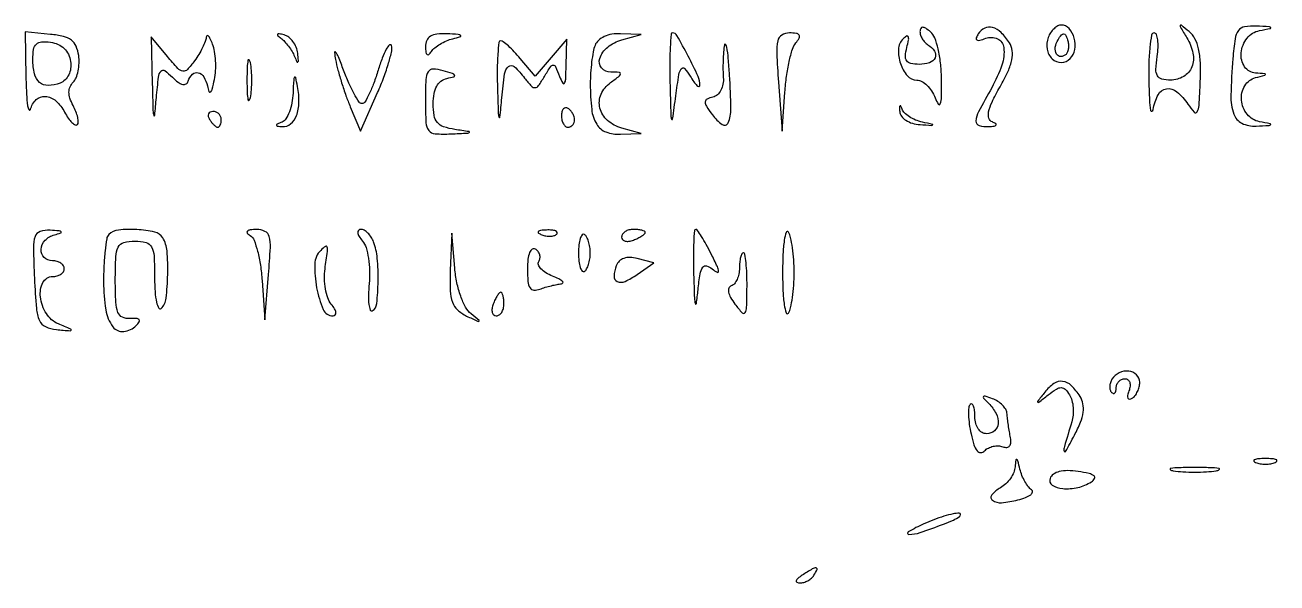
# Model space of a CAD drawing. Extents: x 24 to 1546, y 0 to 2379.
# Drawn here: x 1150 to 1309.5, y 1914 to 1985 of the extents above; entities that cross this region are included whole.
import ezdxf

# ---------------------------------------------------------------- set-up
doc = ezdxf.new("R2010")
doc.units = 0
doc.header["$MEASUREMENT"] = 0
doc.layers.get('0').update_dxf_attribs({"linetype": 'CONTINUOUS'})

msp = doc.modelspace()

# ---------------------------------------------------------------- linework, layer by layer
for points in [[(1150.116001, 1978.313358, 0.007776), (1150.1914, 1976.190543, 0.022283), (1150.332266, 1974.721737, 0.100022), (1150.508031, 1974.224145, 0.664877), (1150.689326, 1974.25, -0.13768), (1151.426663, 1975.510598, -0.214397), (1152.591746, 1975.929963, -0.166523), (1153.91951, 1975.357747, -0.085828), (1155.045837, 1973.914354, 0.027213), (1155.509773, 1973.15049, 0.048718), (1155.981031, 1972.588241, 0.071366), (1156.389535, 1972.288285, 0.330355), (1156.662041, 1972.328707, 0.208256), (1156.787592, 1972.647898, 0.045105), (1156.711365, 1973.24949, 0.039876), (1156.487269, 1973.984595, 0.028955), (1156.127824, 1974.761158, -0.040815), (1155.72362, 1975.691629, -0.082551), (1155.593957, 1976.47759, -0.102698), (1155.733968, 1977.147932, -0.093979), (1156.131469, 1977.731469, 0.100958), (1156.505967, 1978.297915, 0.044823), (1156.76615, 1979.159275, 0.041917), (1156.88594, 1980.152924, 0.044215), (1156.834665, 1981.134665, 0.067465), (1156.501721, 1982.31343, 0.130494), (1155.89796, 1983.076251, 0.103675), (1154.890063, 1983.544775, 0.033113), (1153.25, 1983.813358), (1150, 1984.126717)], [(1182.600056, 1983.326131, -0.046559), (1183.067248, 1982.901948, -0.025114), (1183.562711, 1982.302051, -0.024796), (1184.010018, 1981.634774, -0.035522), (1184.332422, 1981, 0.011419), (1184.63368, 1980.3286, 0.524627), (1184.760225, 1980.308194, 0.218072), (1184.830343, 1980.509648, 0.006534), (1184.732366, 1981.417134, 0.068372), (1184.531587, 1982.180637, 0.06169), (1184.127632, 1982.891252, 0.065182), (1183.590957, 1983.444377, 0.101374), (1183, 1983.743265, 0.015469), (1182.370863, 1983.894067, 0.258208), (1182.17291, 1983.832603, 0.422126), (1182.17836, 1983.674725, 0.023327)], [(1201.015313, 1982.25, 0.027028), (1201.059459, 1981.547871, 0.194031), (1201.21911, 1981.255726, 0.374523), (1201.452355, 1981.262572, 0.062581), (1201.765313, 1981.634318, -0.078969), (1202.188656, 1982.105129, -0.035575), (1202.871686, 1982.582211, -0.034086), (1203.680441, 1982.99348, -0.039387), (1204.5, 1983.268316, 0.012082), (1205.459603, 1983.532853, 0.599795), (1205.490273, 1983.686437, 0.157827), (1205.175004, 1983.810277, 0.004766), (1203.75, 1983.883999, 0.035092), (1202.450819, 1983.847614, 0.110555), (1201.627805, 1983.576364, 0.160284), (1201.172668, 1983.051478, 0.101656)], [(1222.606989, 1982.418213, 0.046048), (1222.372905, 1981.58658, 0.014888), (1222.178303, 1980.321, 0.014704), (1222.044591, 1978.893394, 0.015997), (1222, 1977.5, 0.027658), (1222.179376, 1974.259692, 0.108357), (1222.818054, 1972.373407, 0.17062), (1224.003888, 1971.393772, 0.097854), (1225.856989, 1971.09968), (1228.5, 1971.19936), (1226.005251, 1971.893525, -0.112003), (1224.190019, 1972.87218, -0.154282), (1223.232517, 1974.444099, -0.165567), (1223.385684, 1976.196121, -0.131772), (1224.582389, 1977.683903, 0.005505), (1225.726538, 1978.540016, 0.226377), (1225.863651, 1978.808508, 0.408954), (1225.708219, 1978.97552, 0.011224), (1224.617805, 1979, -0.220975), (1223.433347, 1979.550344, -0.262465), (1223.206479, 1980.745926, -0.143731), (1224.221829, 1982.194555, -0.100984), (1226.005251, 1983.106475), (1228.5, 1983.80064), (1225.856989, 1983.90032, 0.051182), (1224.754516, 1983.829025, 0.065344), (1223.781901, 1983.530975, 0.075899), (1223.038382, 1983.044516, 0.118934)], [(1232.150194, 1977.75, 0.000657), (1232.257855, 1973.502279, 0.094842), (1232.363897, 1973.018478, 0.759094), (1232.494536, 1973.035915, 0.001752), (1232.900194, 1976, -0.00563), (1233.291769, 1978.704833, -0.119079), (1233.600074, 1979.45047, -0.481857), (1234.010586, 1979.46839, -0.042218), (1234.719591, 1978.5, 0.017592), (1235.19115, 1977.784579, 0.046962), (1235.58986, 1977.3224, 0.14832), (1235.839933, 1977.19517, 0.455277), (1235.969591, 1977.29966, 0.118592), (1235.735672, 1978.465147, 0.011667), (1234.462207, 1981.051784, 0.007654), (1233.048266, 1983.663963, 0.27121), (1232.47432, 1984, 0.39273), (1232.288123, 1983.82708, 0.005522), (1232.183451, 1982.164062, 0.011848), (1232.126704, 1980.146481, 0.007113)], [(1245.981168, 1977.751822), (1246.462335, 1971.5), (1246.795132, 1976.474609, -0.017756), (1247.000259, 1978.472616, -0.020307), (1247.341098, 1980.362573, -0.019911), (1247.755559, 1981.927812, -0.098834), (1248.186409, 1982.724609, 0.045333), (1248.614239, 1983.347128, 0.276465), (1248.603779, 1983.72142, 0.222515), (1248.251087, 1983.945255, 0.03167), (1247.372445, 1984.001822, 0.143114), (1246.399342, 1983.718495, 0.198585), (1245.884112, 1982.983043, 0.067021), (1245.750702, 1981.420828, 0.007041)], [(1264, 1984.181462, 0.080924), (1264.073724, 1983.728927, 0.053435), (1264.29375, 1983.248868, 0.052403), (1264.617454, 1982.815222, 0.067923), (1265, 1982.5, -0.106933), (1265.845344, 1981.685804, -0.25832), (1265.91705, 1980.849382, -0.210794), (1265.21532, 1980.214758, -0.0801), (1263.883369, 1980, -0.047686), (1262.842778, 1980.099469, -0.190357), (1262.312446, 1980.437015, -0.180553), (1262.139834, 1981.059466, -0.042283), (1262.327419, 1982.14405, 0.015506), (1262.549051, 1983.113436, 0.15294), (1262.503759, 1983.524377, 0.45583), (1262.284546, 1983.592696, 0.058097), (1261.844714, 1983.244714, 0.185392), (1261.258254, 1981.927143, 0.094038), (1261.506868, 1980.101799, 0.098014), (1262.390489, 1978.552406, 0.217615), (1263.599612, 1978, -0.129708), (1264.223324, 1977.83543, -0.063447), (1264.886286, 1977.339062, -0.056529), (1265.485667, 1976.61055, -0.05282), (1265.922775, 1975.75, 0.050376), (1266.334186, 1974.930166, 0.63528), (1266.591699, 1974.963019, 0.075417), (1266.731318, 1975.82031, 0.005301), (1266.732028, 1978.259117, 0.024477), (1266.616771, 1980.201908, 0.031087), (1266.312209, 1981.972383, 0.033557), (1265.874886, 1983.388142, 0.128548), (1265.341478, 1984.131562, 0.027426), (1264.729559, 1984.585153, 0.13732), (1264.327097, 1984.714123, 0.296646), (1264.09039, 1984.572371, 0.114109)], [(1271.427596, 1983.882848, 0.050359), (1271.171269, 1983.356174, 0.359711), (1271.258605, 1983.10793, 0.206047), (1271.607424, 1983.060373, 0.02388), (1272.373809, 1983.313202, -0.205941), (1273.869133, 1983.253664, -0.256322), (1274.668516, 1982.140914, -0.11435), (1274.428398, 1979.896766, -0.044462), (1273.138293, 1977.032269, 0.007085), (1271.475552, 1973.973128, 0.101714), (1271.133955, 1972.789476, 0.355089), (1271.522629, 1972.226408, 0.082513), (1272.75, 1972.078947, 0.019797), (1273.433184, 1972.136932, 0.191386), (1273.683434, 1972.274444, 0.450004), (1273.655848, 1972.450328, 0.046701), (1273.235557, 1972.667095, -0.220802), (1272.785478, 1973.147008, -0.133472), (1272.743157, 1973.93992, -0.060609), (1273.175351, 1975.188976, -0.014461), (1274.198319, 1977.139073, 0.018985), (1275.223471, 1979.137049, 0.056633), (1275.710605, 1980.592587, 0.086075), (1275.754374, 1981.741209, 0.107691), (1275.39132, 1982.741406, 0.056857), (1274.341403, 1984.04951, 0.125777), (1273.245376, 1984.692612, 0.182443), (1272.243154, 1984.611728, 0.144946)], [(1280.335833, 1983.432783, 0.13575), (1280.191905, 1981.946818, 0.158748), (1280.853817, 1980.700354, 0.198612), (1281.994798, 1980.250389, 0.194633), (1283.132783, 1980.732783, 0.155991), (1283.722282, 1981.876502, 0.106879), (1283.653842, 1983.346404, 0.11812), (1283.004171, 1984.550952, 0.213408), (1282, 1985, 0.125507), (1281.549001, 1984.884981, 0.064084), (1281.072758, 1984.53963, 0.057495), (1280.644856, 1984.03215, 0.054869)], [(1282.604167, 1981.270833, -0.198339), (1281.941134, 1980.995338, -0.274516), (1281.399603, 1981.315272, -0.160291), (1281.239822, 1982.176395, -0.105175), (1281.582949, 1983.134215, -0.024362), (1282.012891, 1983.759582, -0.233206), (1282.294341, 1983.899578, -0.286646), (1282.536207, 1983.749629, -0.033951), (1282.787251, 1983.138246, -0.052621), (1282.903448, 1982.610215, -0.052345), (1282.907167, 1982.068604, -0.057227), (1282.805016, 1981.594136, -0.115259)], [(1297.997165, 1983.382466, -0.089263), (1298.771559, 1981.437154, -0.143331), (1298.622946, 1979.670504, -0.169202), (1297.59172, 1978.455772, -0.133712), (1295.917885, 1978, -0.057961), (1294.804815, 1978.129464, -0.208575), (1294.24553, 1978.548349, -0.14302), (1294.051693, 1979.366652, -0.023556), (1294.213308, 1981, 0.025568), (1294.322426, 1982.149985, 0.042928), (1294.2814, 1983.11875, 0.055623), (1294.11571, 1983.797993, 0.314934), (1293.826807, 1984, 0.365004), (1293.506634, 1983.730345, 0.015748), (1293.286888, 1982.164062, 0.020552), (1293.151904, 1980.146249, 0.012417), (1293.149832, 1977.75, 0.006719), (1293.233945, 1975.502485, 0.027406), (1293.378024, 1974.14375, 0.468927), (1293.546754, 1974.044119, 0.275918), (1293.716254, 1974.25, -0.081232), (1294.322343, 1976.126244, -0.239987), (1295.388639, 1976.895838, -0.218364), (1296.723968, 1976.517817, -0.069724), (1298.128028, 1974.935311, 0.037601), (1298.924341, 1973.912791, 0.516824), (1299.319723, 1973.960493, 0.109779), (1299.551784, 1974.773581, 0.004441), (1299.70705, 1977.848512, 0.019143), (1299.714895, 1980.234108, 0.046231), (1299.491001, 1981.982157, 0.064572), (1299.027301, 1983.257415, 0.10096), (1298.296394, 1984.163201, 0.004307), (1297.294182, 1984.976959, 0.507393), (1297.155381, 1984.939186, 0.232244), (1297.175516, 1984.717059, 0.002527)], [(1303.850694, 1980.75, 0.014768), (1303.603563, 1976.073391, 0.089027), (1303.975934, 1973.679682, 0.198515), (1305.013005, 1972.506388, 0.127122), (1306.819551, 1972.136182, 0.001775), (1308.479699, 1972.226437, 0.219882), (1308.660365, 1972.322974, 0.55155), (1308.618488, 1972.433931, 0.002893), (1307.25, 1972.705733, -0.176644), (1305.682371, 1973.64533, -0.149137), (1304.952073, 1975.44722, -0.158055), (1305.369223, 1977.273642, -0.196763), (1306.75, 1978.310674, 0.001923), (1307.926177, 1978.622879, 0.339035), (1308, 1978.719237, 0.392517), (1307.923939, 1978.801199, 0.002113), (1306.75, 1978.883999, -0.233512), (1305.354352, 1979.692372, -0.17144), (1304.90941, 1981.453833, -0.145057), (1305.657751, 1983.32602, -0.179943), (1307.25, 1984.294267, 0.00261), (1308.640926, 1984.569708, 0.540324), (1308.684151, 1984.678147, 0.229226), (1308.514501, 1984.772747, 0.001662), (1306.850694, 1984.863818, 0.05137), (1305.34459, 1984.786499, 0.199268), (1304.562921, 1984.310125, 0.122554), (1304.132984, 1983.252768, 0.014995)], [(1155.802872, 1980.377278, -0.068162), (1155.807904, 1979.480384, -0.080804), (1155.564414, 1978.669652, -0.087792), (1155.099478, 1978.029503, -0.100612), (1154.46263, 1977.624033, -0.08338), (1152.944871, 1977.316316, -0.189299), (1151.859574, 1977.700851, -0.159474), (1151.206224, 1978.791224, -0.055945), (1151, 1980.628568, -0.037826), (1151.097226, 1981.911916, -0.163293), (1151.442235, 1982.582852, -0.181478), (1152.09691, 1982.86978, -0.048812), (1153.25, 1982.819551, -0.070926), (1154.205119, 1982.542115, -0.084941), (1154.980366, 1982.018784, -0.087208), (1155.52292, 1981.280194, -0.079633)], [(1173.070285, 1983.44113, -0.076504), (1172.951365, 1982.906803, -0.021971), (1172.608178, 1982.129218, -0.021558), (1172.138472, 1981.274882, -0.021398), (1171.595852, 1980.461973, -0.027128), (1170.675027, 1979.336254, -0.252887), (1170.102661, 1979.136646, -0.169328), (1169.476972, 1979.47466, -0.011521), (1168.129122, 1981.020843), (1166.066539, 1983.5), (1166.207977, 1977.5, 0.001186), (1166.295682, 1974.119863, 0.066393), (1166.396537, 1973.498483, 0.818858), (1166.514413, 1973.509711, 0.003465), (1166.732854, 1975.763282, -0.00684), (1167.005381, 1978.390063, -0.136593), (1167.308098, 1979.129518, -0.402412), (1167.793365, 1979.200654, -0.04147), (1168.763504, 1978.379353, 0.031272), (1169.505072, 1977.725166, 0.103399), (1170.087285, 1977.44084, 0.205845), (1170.508122, 1977.507804, 0.173003), (1170.78869, 1977.866071, -0.117569), (1171.333265, 1978.742816, -0.262937), (1172.064998, 1978.94272, -0.200823), (1172.776677, 1978.408495, -0.080298), (1173.226349, 1977.25, 0.033964), (1173.429535, 1976.537772, 0.534397), (1173.634537, 1976.486859, 0.148956), (1173.852084, 1976.852334, 0.009706), (1174.126348, 1978.068722, 0.03646), (1174.272806, 1979.193647, 0.026884), (1174.276353, 1980.450195, 0.027396), (1174.149616, 1981.644635, 0.05325), (1173.89696, 1982.568722, 0.019345), (1173.599911, 1983.248497, 0.077109), (1173.342114, 1983.621644, 0.38366), (1173.174217, 1983.635041, 0.216139)], [(1189.548099, 1980.610434, 0.018367), (1189.856959, 1979.280419, 0.009738), (1190.331791, 1977.655989, 0.009678), (1190.882583, 1976.011645, 0.014787), (1191.429518, 1974.610434), (1192.750874, 1971.5), (1194.90677, 1976.406002, 0.013781), (1195.70388, 1978.364774, 0.018201), (1196.314595, 1980.192227, 0.015762), (1196.712956, 1981.722929, 0.142481), (1196.671937, 1982.406002, 0.547429), (1196.415378, 1982.464999, 0.076033), (1196.014436, 1981.930201, 0.034115), (1195.508787, 1980.807984, 0.014633), (1194.982317, 1979.25, -0.015285), (1194.429616, 1977.621393, -0.023273), (1193.842201, 1976.248437, -0.019781), (1193.286207, 1975.206995, -0.266253), (1192.925046, 1975, -0.253539), (1192.551042, 1975.202677, -0.018224), (1191.922579, 1976.248437, -0.022063), (1191.241348, 1977.621469, -0.014648), (1190.577351, 1979.25, 0.005724), (1189.918353, 1980.95257, 0.066834), (1189.568502, 1981.571874, 0.750295), (1189.423934, 1981.516752, 0.027656)], [(1210.174707, 1977.25, 0.00087), (1210.287249, 1973.746706, 0.080672), (1210.385776, 1973.247462, 0.795152), (1210.497045, 1973.261851, 0.002203), (1210.732205, 1975.75, -0.0122), (1211.082764, 1978.805688, -0.182519), (1211.588335, 1979.731823, -0.386366), (1212.323065, 1979.711725, -0.03628), (1213.640492, 1978.25, 0.01934), (1214.505077, 1977.222843, 0.232487), (1214.972857, 1977.038392, 0.223845), (1215.415666, 1977.292925, 0.017945), (1216.165512, 1978.455648, -0.008489), (1216.957197, 1979.735761, -0.255327), (1217.278534, 1979.911297, -0.296999), (1217.566761, 1979.723528, -0.010786), (1218.094491, 1978.455648, 0.029333), (1218.486258, 1977.604784, 0.584289), (1218.715769, 1977.599487, 0.123037), (1218.870796, 1978.11625, 0.006425), (1218.929715, 1979.860784), (1219, 1983.221568), (1217, 1980.860784), (1215, 1978.5), (1213.089707, 1980.75, 0.014147), (1212.315022, 1981.6118, 0.019371), (1211.567337, 1982.339062, 0.016445), (1210.917298, 1982.886502, 0.168323), (1210.589707, 1983, 0.381937), (1210.361139, 1982.795583, 0.009848), (1210.224547, 1981.310937, 0.015993), (1210.150134, 1979.454691, 0.009615)], [(1239.078394, 1982.5, 0.018892), (1238.975632, 1981.578028, 0.010586), (1238.916944, 1980.45152, 0.010551), (1238.905774, 1979.309197, 0.01689), (1238.949741, 1978.334962, -0.0652), (1238.90548, 1977.473608, -0.07638), (1238.637503, 1976.701385, -0.087392), (1238.190899, 1976.126923, -0.12946), (1237.627542, 1975.834962, 0.054786), (1236.873325, 1975.576526, 0.282133), (1236.641203, 1975.223193, 0.152254), (1236.792062, 1974.680031, 0.015706), (1237.556778, 1973.573001, 0.081843), (1238.808562, 1972.35541, 0.474315), (1239.577286, 1972.574421, 0.107295), (1239.919688, 1974.319967, 0.010491), (1239.742371, 1978.63662, 0.006544), (1239.582061, 1980.766559, 0.0205), (1239.397094, 1982.190132, 0.135803), (1239.230503, 1982.54385, 0.641922)], [(1178.272364, 1978, 0.008087), (1178.298431, 1976.38851, 0.039503), (1178.399666, 1975.482813, 0.611425), (1178.546986, 1975.439977, 0.142433), (1178.705733, 1975.75, 0.029693), (1178.840649, 1976.774707, 0.017887), (1178.884498, 1978, 0.017887), (1178.840649, 1979.225293, 0.029693), (1178.705733, 1980.25, 0.142433), (1178.546986, 1980.560023, 0.611425), (1178.399666, 1980.517187, 0.039503), (1178.298431, 1979.61149, 0.008087)], [(1201, 1975.40638, 0.011893), (1201.067234, 1972.580105, 0.152295), (1201.425891, 1971.597061, 0.217152), (1202.229613, 1971.167303, 0.027365), (1204.25, 1971.149832, 0.000897), (1206.414657, 1971.253519, 0.202175), (1206.594183, 1971.339937, 0.591928), (1206.55929, 1971.436806, 0.001448), (1204.75, 1971.716254, -0.042793), (1203.324071, 1972.058981, -0.138674), (1202.526775, 1972.60094, -0.13538), (1202.120566, 1973.488814, -0.04001), (1202, 1974.993098, -0.041222), (1202.105997, 1976.276613, -0.083318), (1202.434753, 1977.233148, -0.107849), (1202.986361, 1977.872099, -0.110146), (1203.75, 1978.217116, 0.017861), (1204.634261, 1978.434132, 0.47271), (1204.719715, 1978.630072, 0.202915), (1204.465038, 1978.843933, 0.007726), (1203.25, 1979.19682, 0.058411), (1201.969937, 1979.390957, 0.273779), (1201.34271, 1979.047784, 0.124365), (1201.05443, 1978.075495, 0.010195)], [(1184.136182, 1976.333333, -0.036002), (1183.991961, 1975.084242, -0.043558), (1183.672816, 1973.948712, -0.049126), (1183.240259, 1973.073935, -0.158783), (1182.75, 1972.662281, 0.01027), (1182.10877, 1972.388093, 0.30932), (1182.02218, 1972.245655, 0.36718), (1182.126789, 1972.135049, 0.011982), (1182.781385, 1972.078947, 0.193314), (1183.832268, 1972.427647, 0.127165), (1184.577342, 1973.481246, 0.087485), (1184.893602, 1975.143408, 0.050522), (1184.715263, 1977.177274, 0.008319), (1184.474006, 1978.337281, 0.65464), (1184.335847, 1978.363829, 0.137193), (1184.219927, 1978.023953, 0.003258)], [(1218.333333, 1973.456011, 0.055286), (1218.395108, 1972.899039, 0.074868), (1218.578125, 1972.427703, 0.094314), (1218.848724, 1972.111542, 0.170324), (1219.166667, 1972, 0.112153), (1219.484563, 1972.072214, 0.100145), (1219.755208, 1972.276414, 0.094392), (1219.936779, 1972.581686, 0.087308), (1220, 1972.940983, 0.076861), (1219.938439, 1973.339084, 0.053298), (1219.755208, 1973.756842, 0.05288), (1219.485481, 1974.130304, 0.071639), (1219.166667, 1974.396994, 0.16277), (1218.850897, 1974.471218, 0.190804), (1218.578125, 1974.33303, 0.124167), (1218.393656, 1973.976727, 0.05773)], [(1261.413924, 1974, 0.146231), (1261.639944, 1973.401868, 0.087521), (1262.203264, 1972.882833, 0.072096), (1263.027669, 1972.508762, 0.054134), (1264.010216, 1972.336195, 0.000994), (1265.502206, 1972.241015, 0.219373), (1265.631207, 1972.291077, 0.58595), (1265.609965, 1972.361913, 0.001387), (1264.311481, 1972.64769, -0.043873), (1263.44402, 1972.917498, -0.045198), (1262.646057, 1973.332493, -0.049442), (1262.027056, 1973.821602, -0.118746), (1261.71519, 1974.311494, 0.025864), (1261.561915, 1974.692776, 0.526644), (1261.458487, 1974.710251, 0.198922), (1261.390356, 1974.537668, 0.01354)], [(1173.5, 1973, 0.029505), (1173.768994, 1972.617226, 0.035638), (1174.066025, 1972.29375, 0.038439), (1174.34829, 1972.065539, 0.151918), (1174.559017, 1972, 0.210953), (1174.727648, 1972.07446, 0.081139), (1174.870461, 1972.29375, 0.061769), (1174.967655, 1972.617151, 0.042167), (1175, 1973, 0.105053), (1174.918938, 1973.381556, 0.099167), (1174.688914, 1973.70625, 0.09642), (1174.345238, 1973.923877, 0.093332), (1173.940983, 1974, 0.108972), (1173.586039, 1973.921712, 0.182303), (1173.3746, 1973.70625, 0.161196), (1173.343488, 1973.3821, 0.082592)], [(1151.202283, 1952.75, 0.008126), (1151.446048, 1948.937422, 0.081909), (1151.828772, 1947.397208, 0.188564), (1152.585741, 1946.631653, 0.080817), (1154, 1946.259963, 0.001376), (1155.756227, 1946.096214, 0.344162), (1155.880283, 1946.176205, 0.392913), (1155.825241, 1946.301608, 0.001492), (1154.25, 1946.977739, -0.152717), (1152.719898, 1948.281111, -0.110004), (1151.960477, 1950.407466, -0.147977), (1152.275458, 1952.243273, -0.284053), (1153.5, 1953, 0.064853), (1154.073457, 1953.074694, 0.082425), (1154.559375, 1953.29375, 0.098894), (1154.884432, 1953.618646, 0.148195), (1155, 1954, 0.148195), (1154.884432, 1954.381354, 0.098894), (1154.559375, 1954.70625, 0.082425), (1154.073457, 1954.925306, 0.064853), (1153.5, 1955, -0.193225), (1152.429529, 1955.429728, -0.224322), (1152.039996, 1956.446171, -0.173665), (1152.558764, 1957.610117, -0.138886), (1153.75, 1958.310674, 0.013495), (1154.557935, 1958.545274, 0.554044), (1154.595219, 1958.691702, 0.185342), (1154.339879, 1958.812446, 0.006186), (1153.202283, 1958.883999, 0.087885), (1151.907476, 1958.721462, 0.243503), (1151.272968, 1958.096392, 0.084644), (1151.064298, 1956.68023, 0.006252)], [(1160.666667, 1958.333333, 0.157618), (1160.404261, 1957.820231, 0.012497), (1160.195833, 1956.286614, 0.015981), (1160.048566, 1954.405472, 0.011542), (1160, 1952.301949, 0.039312), (1160.277938, 1948.77238, 0.123002), (1161.202452, 1946.597482, 0.264295), (1162.573607, 1946.005922, 0.170609), (1164.173884, 1946.773884, 0.056329), (1164.543695, 1947.237934, 0.338945), (1164.516783, 1947.525653, 0.202716), (1164.172032, 1947.68124, 0.027033), (1163.356667, 1947.656667, -0.129528), (1162.403562, 1947.823651, -0.195866), (1161.835, 1948.430422, -0.08039), (1161.562448, 1949.737122, -0.0113), (1161.5, 1952.5, -0.010324), (1161.56277, 1955.53969, -0.105983), (1161.875, 1956.75, -0.217022), (1162.580151, 1957.319917, -0.063163), (1164, 1957.5, -0.060458), (1165.412619, 1957.328565, -0.213325), (1166.117116, 1956.779666, -0.11096), (1166.434247, 1955.62273, -0.011632), (1166.5, 1952.796655, 0.017023), (1166.559505, 1951.049371, 0.037319), (1166.749687, 1949.725588, 0.07187), (1167.026429, 1948.992114, 0.499777), (1167.35, 1948.946655, 0.168639), (1167.972132, 1950.236868, 0.023484), (1168.177422, 1953.241992, 0.025711), (1168.085883, 1956.275939, 0.118551), (1167.540983, 1957.933688, 0.203169), (1166.520426, 1958.65665, 0.039368), (1164.232338, 1958.971546, 0.040088), (1161.900858, 1958.920101, 0.172481)], [(1178.685788, 1958.215355, -0.161051), (1179.166094, 1957.627503, -0.02682), (1179.620243, 1956.219758, -0.027041), (1179.988508, 1954.442975, -0.02103), (1180.20176, 1952.480668), (1180.531944, 1947.5), (1181.015972, 1953.251363, 0.007559), (1181.252802, 1956.68611, 0.0782), (1181.108278, 1958.093128, 0.220293), (1180.563814, 1958.750003, 0.113832), (1179.5, 1958.986051, 0.023263), (1178.681894, 1958.941128, 0.165634), (1178.32621, 1958.77815, 0.400666), (1178.313966, 1958.536797, 0.073366)], [(1192.984385, 1957.518815, -0.099928), (1193.43716, 1956.677116, -0.034496), (1193.747274, 1955.324463, -0.032336), (1193.89381, 1953.73189, -0.030555), (1193.838426, 1952.102932, 0.017189), (1193.748648, 1950.625802, 0.034885), (1193.799136, 1949.463554, 0.054743), (1193.963106, 1948.738912, 0.480733), (1194.231596, 1948.643134, 0.233245), (1194.809756, 1949.567521, 0.020562), (1194.978503, 1952.399768, 0.026981), (1194.873693, 1955.346213, 0.069336), (1194.393011, 1957.418213, 0.05201), (1194.085438, 1958.023211, 0.056015), (1193.666035, 1958.53535, 0.062986), (1193.203789, 1958.884499, 0.131017), (1192.770566, 1959, 0.207076), (1192.47934, 1958.873984, 0.228192), (1192.387529, 1958.582699, 0.102725), (1192.558254, 1958.112221, 0.034987)], [(1204.174707, 1953.785184, 0.016819), (1204.165893, 1951.1945, 0.078435), (1204.442358, 1949.731607, 0.123245), (1205.087272, 1948.765459, 0.071548), (1206.25, 1947.980018, 0.001633), (1207.651269, 1947.306605, 0.228436), (1207.83126, 1947.307404, 0.544974), (1207.843983, 1947.413602, 0.002534), (1206.81671, 1948.256297, -0.099261), (1206.122141, 1949.09618, -0.037461), (1205.50022, 1950.495524, -0.034182), (1205.01602, 1952.21167, -0.029651), (1204.741417, 1954.061463), (1204.349414, 1958.5)], [(1215.8125, 1958.316886, 0.051402), (1216.359369, 1958.160852, 0.05415), (1216.916927, 1958.123424, 0.060344), (1217.402231, 1958.202593, 0.126455), (1217.729167, 1958.395833, 0.296942), (1217.77538, 1958.614691, 0.208169), (1217.592839, 1958.799335, 0.077125), (1217.112848, 1958.910055, 0.028489), (1216.416667, 1958.921053, 0.018894), (1215.670344, 1958.862007, 0.168741), (1215.37858, 1958.720685, 0.470617), (1215.395823, 1958.538436, 0.054073)], [(1220.5, 1956, 0.02538), (1220.553104, 1954.954503, 0.052044), (1220.720313, 1954.152292, 0.094343), (1220.964799, 1953.702215, 0.376011), (1221.25, 1953.654508, 0.133001), (1221.538487, 1953.962461, 0.044739), (1221.779687, 1954.534701, 0.040769), (1221.944643, 1955.24563, 0.036641), (1222, 1956, 0.036641), (1221.944643, 1956.75437, 0.040769), (1221.779687, 1957.465299, 0.044739), (1221.538487, 1958.037539, 0.133001), (1221.25, 1958.345492, 0.376011), (1220.964799, 1958.297785, 0.094343), (1220.720313, 1957.847708, 0.052044), (1220.553104, 1957.045497, 0.02538)], [(1226, 1958.031385, 0.184534), (1226.122486, 1957.710807, 0.147206), (1226.440625, 1957.516384, 0.100118), (1226.925634, 1957.488865, 0.055937), (1227.5, 1957.638374, 0.02136), (1228.074558, 1957.887494, 0.030395), (1228.559375, 1958.160341, 0.030693), (1228.912889, 1958.420671, 0.222225), (1229, 1958.606989, 0.289661), (1228.903916, 1958.758929, 0.046727), (1228.559375, 1958.884553, 0.039339), (1228.074824, 1958.971531, 0.024748), (1227.5, 1959, 0.062722), (1226.926468, 1958.92777, 0.08088), (1226.440625, 1958.715469, 0.098158), (1226.115494, 1958.400789, 0.152681)], [(1235.168103, 1953.25, 0.001986), (1235.267049, 1950.270743, 0.061883), (1235.384959, 1949.543712, 0.810333), (1235.52284, 1949.554158, 0.007436), (1235.732578, 1951.318935, -0.012315), (1235.995111, 1953.357968, -0.111821), (1236.32192, 1954.18726, -0.327171), (1236.808844, 1954.359667, -0.100495), (1237.537919, 1953.96853, 0.046578), (1238.161802, 1953.542043, 0.595541), (1238.349706, 1953.661881, 0.092242), (1238.19321, 1954.261837, 0.005905), (1237.400202, 1955.899595, 0.010304), (1236.776566, 1957.087763, 0.015722), (1236.182495, 1958.089256, 0.010269), (1235.655843, 1958.880315, 0.245482), (1235.426758, 1959, 0.394976), (1235.259968, 1958.84389, 0.005293), (1235.174741, 1957.310937, 0.011592), (1235.134324, 1955.454775, 0.006954)], [(1246.5, 1953.5, 0.010917), (1246.55119, 1951.155679, 0.024483), (1246.715814, 1949.383394, 0.045739), (1246.954002, 1948.379667, 0.630597), (1247.234687, 1948.345492, 0.0882), (1247.519637, 1949.037162, 0.018317), (1247.75356, 1950.335863, 0.018707), (1247.915412, 1951.883972, 0.016691), (1247.969374, 1953.5, 0.016691), (1247.915412, 1955.116028, 0.018707), (1247.75356, 1956.664137, 0.018317), (1247.519637, 1957.962838, 0.0882), (1247.234687, 1958.654508, 0.630597), (1246.954002, 1958.620333, 0.045739), (1246.715814, 1957.616606, 0.024483), (1246.55119, 1955.844321, 0.010917)], [(1187.666667, 1956.333333, 0.191228), (1186.91296, 1954.587302, 0.0538), (1187.148241, 1951.572477, 0.055273), (1187.987827, 1948.817507, 0.299653), (1189.229434, 1948, 0.210979), (1189.518149, 1948.127502, 0.225402), (1189.607751, 1948.421651, 0.101496), (1189.43466, 1948.895816, 0.035118), (1189.007601, 1949.490841, -0.089535), (1188.563958, 1950.276337, -0.040155), (1188.263501, 1951.427688, -0.038064), (1188.134338, 1952.729301, -0.042162), (1188.211964, 1953.990841, 0.003138), (1188.52061, 1956.189738, 0.09072), (1188.493523, 1956.75636, 0.534762), (1188.265953, 1956.842005, 0.040825)], [(1214, 1953.952028, 0.020551), (1214.065434, 1952.360709, 0.11841), (1214.326974, 1951.565944, 0.244104), (1214.815166, 1951.274426, 0.106873), (1215.581787, 1951.393011, -0.01798), (1216.272925, 1951.630091, -0.013847), (1217.042087, 1951.840317, -0.01406), (1217.772729, 1951.996804, -0.032177), (1218.331787, 1952.063386, 0.271499), (1218.516714, 1952.185717, 0.340767), (1218.477028, 1952.380798, 0.065279), (1218.004747, 1952.692168, 0.017773), (1217.185755, 1953.054928, -0.042061), (1216.341666, 1953.478923, -0.06835), (1215.721859, 1953.986374, -0.098123), (1215.409681, 1954.492552, -0.231663), (1215.452067, 1954.922443, 0.107377), (1215.595702, 1955.328958, 0.099541), (1215.563544, 1955.770375, 0.09578), (1215.360156, 1956.178701, 0.091282), (1215.016312, 1956.489919, 0.294996), (1214.612676, 1956.481786, 0.150121), (1214.280653, 1956.070291, 0.069135), (1214.06556, 1955.202061, 0.026205)], [(1225.31529, 1954.379249, 0.077908), (1225.027854, 1953.036648, 0.317972), (1225.446844, 1952.368828, 0.209874), (1226.440592, 1952.387706, 0.044598), (1227.976102, 1953.270708), (1230.08154, 1954.745414), (1227.979599, 1955.295084, 0.055664), (1227.059924, 1955.42897, 0.091363), (1226.284196, 1955.312628, 0.109219), (1225.695593, 1954.952832, 0.109977)], [(1241, 1954.083333, -0.050462), (1240.923232, 1953.324611, -0.056907), (1240.696083, 1952.628382, -0.065121), (1240.36162, 1952.093855, -0.140889), (1239.965389, 1951.821796, 0.225445), (1239.661928, 1951.530338, 0.140953), (1239.620789, 1951.029977, 0.079227), (1239.880966, 1950.330604, 0.033238), (1240.433586, 1949.488463, 0.023487), (1241.347175, 1948.39083, 0.484377), (1241.719959, 1948.417887, 0.143523), (1241.922978, 1949.049283, 0.004629), (1241.968197, 1951.75, 0.011042), (1241.944404, 1953.379469, 0.018261), (1241.843783, 1954.751563, 0.01263), (1241.697018, 1955.832268, 0.368023), (1241.5, 1956, 0.290245), (1241.306674, 1955.877452, 0.046453), (1241.146875, 1955.436979, 0.039181), (1241.036217, 1954.817835, 0.024639)], [(1209.638374, 1949.5, 0.055937), (1209.488865, 1948.925634, 0.100118), (1209.516384, 1948.440625, 0.147206), (1209.710807, 1948.122486, 0.184534), (1210.031385, 1948, 0.152681), (1210.400789, 1948.115494, 0.098158), (1210.715469, 1948.440625, 0.08088), (1210.92777, 1948.926468, 0.062722), (1211, 1949.5, 0.024748), (1210.971531, 1950.074824, 0.039339), (1210.884553, 1950.559375, 0.046727), (1210.758929, 1950.903916, 0.289661), (1210.606989, 1951, 0.222225), (1210.420671, 1950.912889, 0.030693), (1210.160341, 1950.559375, 0.030395), (1209.887494, 1950.074558, 0.02136)], [(1288.458881, 1939.933469, 0.062174), (1288.251666, 1939.480911, 0.067553), (1288.169645, 1939.003941, 0.076232), (1288.219839, 1938.576059, 0.129836), (1288.399864, 1938.266802, 0.132256), (1288.627352, 1938.135822, 0.259615), (1288.82371, 1938.185665, 0.153621), (1288.958272, 1938.426605, 0.051163), (1289, 1938.833333, -0.093802), (1289.084289, 1939.278672, -0.09656), (1289.325178, 1939.657292, -0.099077), (1289.684603, 1939.910717, -0.104534), (1290.106989, 1940, -0.164546), (1290.479041, 1939.874153, -0.151163), (1290.713861, 1939.544118, -0.10915), (1290.764706, 1939.041968, -0.062551), (1290.618443, 1938.448062, 0.036408), (1290.443138, 1937.868281, 0.155351), (1290.474315, 1937.512472, 0.32948), (1290.674071, 1937.393111, 0.1144), (1291.011454, 1937.507079, 0.089092), (1291.389924, 1937.846658, 0.053261), (1291.709615, 1938.361855, 0.051131), (1291.926678, 1938.962503, 0.061228), (1292, 1939.559017, 0.205215), (1291.597943, 1940.497361, 0.165441), (1290.593272, 1940.962099, 0.138705), (1289.370397, 1940.751808, 0.143797)], [(1279.900085, 1938.283305, 0.00148), (1278.987586, 1937.113935, 0.407031), (1279.000624, 1936.999491, 0.349526), (1279.126701, 1936.998009, 0.001374), (1280.326215, 1937.935698, -0.02216), (1281.37686, 1938.688831, -0.145417), (1281.991314, 1938.871396, -0.20495), (1282.491907, 1938.657206, -0.050486), (1283.053387, 1937.935698, -0.07627), (1283.354041, 1937.240491, -0.043207), (1283.509208, 1936.334236, -0.041935), (1283.508623, 1935.371254, -0.053456), (1283.339944, 1934.5, 0.002037), (1282.390307, 1931.363269, 0.121601), (1282.362156, 1930.775884, 0.699679), (1282.558306, 1930.745104, 0.005012), (1283.672699, 1932.807461, 0.024439), (1284.441967, 1934.456391, 0.06108), (1284.790244, 1935.736522, 0.084117), (1284.764588, 1936.795899, 0.09294), (1284.387197, 1937.747942, 0.057255), (1283.268861, 1939.139026, 0.166649), (1282.173216, 1939.666951, 0.185109), (1281.062392, 1939.386475, 0.073081)], [(1272.75, 1936.859246, -0.077572), (1273.684685, 1935.568861, -0.134995), (1273.950228, 1934.2832, -0.201104), (1273.496265, 1933.370613, -0.179976), (1272.5, 1933, -0.133749), (1271.907132, 1933.16148, -0.108779), (1271.423077, 1933.611111, -0.08973), (1271.107024, 1934.306544, -0.061975), (1271, 1935.166667, 0.025971), (1270.958834, 1935.958668, 0.064632), (1270.825172, 1936.522047, 0.162822), (1270.628298, 1936.763107, 0.350518), (1270.404839, 1936.738173, 0.178457), (1270.213484, 1936.323347, 0.026473), (1270.189052, 1935.386552, 0.027049), (1270.282852, 1934.230255, 0.020297), (1270.506003, 1932.972669, 0.02248), (1270.875323, 1931.590789, 0.092227), (1271.281775, 1930.828845, 0.231612), (1271.732307, 1930.615847, 0.195388), (1272.223018, 1930.823018, -0.07935), (1272.710281, 1931.176077, -0.062013), (1273.326057, 1931.397228, -0.062555), (1273.971207, 1931.459341, -0.084561), (1274.54473, 1931.344462, 0.103133), (1275.071092, 1931.259049, 0.229638), (1275.419286, 1931.447519, 0.156982), (1275.570306, 1931.916064, 0.046959), (1275.499386, 1932.672607, -0.006333), (1275.361159, 1933.455993, -0.005143), (1275.232292, 1934.298963, -0.005199), (1275.129587, 1935.078396, -0.013445), (1275.076511, 1935.643011, 0.122777), (1274.920102, 1936.129331, 0.058729), (1274.508413, 1936.645969, 0.053051), (1273.925038, 1937.112578, 0.051265), (1273.25, 1937.452257, 0.008433), (1272.307933, 1937.79283, 0.309425), (1272.097977, 1937.734694, 0.377046), (1272.10202, 1937.538647, 0.009992)], [(1276.116001, 1928.79969, -0.083177), (1275.943719, 1928.077217, -0.05178), (1275.52246, 1927.312532, -0.050295), (1274.933211, 1926.623507, -0.06323), (1274.25833, 1926.124693, 0.085541), (1273.14732, 1925.224657, 0.44746), (1273.232059, 1924.534803, 0.176652), (1274.396284, 1924.228338, 0.03842), (1276.477022, 1924.583589, 0.028403), (1277.452382, 1924.888185, 0.070976), (1278.105412, 1925.245954, 0.174821), (1278.330363, 1925.588004, 0.321333), (1278.210703, 1925.882257, -0.089263), (1277.799539, 1926.258288, -0.034428), (1277.372264, 1926.906038, -0.032732), (1276.995132, 1927.689069, -0.034658), (1276.731684, 1928.5, 0.005381), (1276.459906, 1929.540077, 0.216135), (1276.31318, 1929.717106, 0.519395), (1276.190866, 1929.649475, 0.009877)], [(1306.75, 1929.337719, 0.057986), (1307.320008, 1929.181385, 0.037979), (1308, 1929.12966, 0.037979), (1308.679992, 1929.181385, 0.057986), (1309.25, 1929.337719, 0.174857), (1309.459382, 1929.525001, 0.447206), (1309.398438, 1929.693942, 0.078554), (1308.89144, 1929.810911, 0.017491), (1308, 1929.842105, 0.017491), (1307.10856, 1929.810911, 0.078554), (1306.601562, 1929.693942, 0.447206), (1306.540618, 1929.525001, 0.174857)], [(1280.569752, 1927.321176, 0.356536), (1280.851176, 1926.467847, 0.121906), (1282.177874, 1926.02134, 0.077302), (1284.114808, 1926.161557, 0.084768), (1285.851312, 1926.886944, 0.123342), (1286.243308, 1927.298942, 0.374733), (1286.17177, 1927.648269, 0.110549), (1285.53661, 1927.940739, 0.016399), (1284.13968, 1928.192807, 0.03246), (1282.800275, 1928.301308, 0.063939), (1281.740683, 1928.182381, 0.088847), (1280.99033, 1927.850257, 0.15381)], [(1296.25, 1928.283746, 0.023547), (1297.502218, 1928.153981, 0.014044), (1299, 1928.111902, 0.014044), (1300.497782, 1928.153981, 0.023547), (1301.75, 1928.283746, 0.124239), (1302.112409, 1928.435926, 0.664672), (1302.076563, 1928.577962, 0.03126), (1300.97062, 1928.675363, 0.006336), (1299, 1928.700336, 0.006336), (1297.02938, 1928.675363, 0.03126), (1295.923437, 1928.577962, 0.664672), (1295.887591, 1928.435926, 0.124239)], [(1264.5, 1921.536115, 0.022031), (1262.50743, 1920.515286, 0.764014), (1262.589591, 1920.195563, 0.085406), (1264.010409, 1920.418959, 0.010311), (1267, 1921.5, 0.013736), (1268.252467, 1922.022262, 0.045293), (1269.03125, 1922.461014, 0.253165), (1269.161958, 1922.717501, 0.401021), (1269, 1922.878818, 0.060302), (1268.225207, 1922.801227, 0.017427), (1267.059375, 1922.497176, 0.017255), (1265.758619, 1922.05965, 0.017606)], [(1249, 1915, 0.027275), (1248.445888, 1914.597454, 0.147021), (1248.239151, 1914.292684, 0.37991), (1248.327599, 1914.095709, 0.102799), (1248.690983, 1914.015313, 0.074131), (1249.192374, 1914.083483, 0.053889), (1249.713662, 1914.298248, 0.054031), (1250.175433, 1914.618541, 0.075854), (1250.5, 1915, 0.034464), (1250.886554, 1915.734105, 0.541951), (1250.758161, 1915.931144, 0.136158), (1250.281145, 1915.798791, 0.008108)]]:
    msp.add_lwpolyline(points, format="xyb", close=True)

doc.saveas('drawing.dxf')
